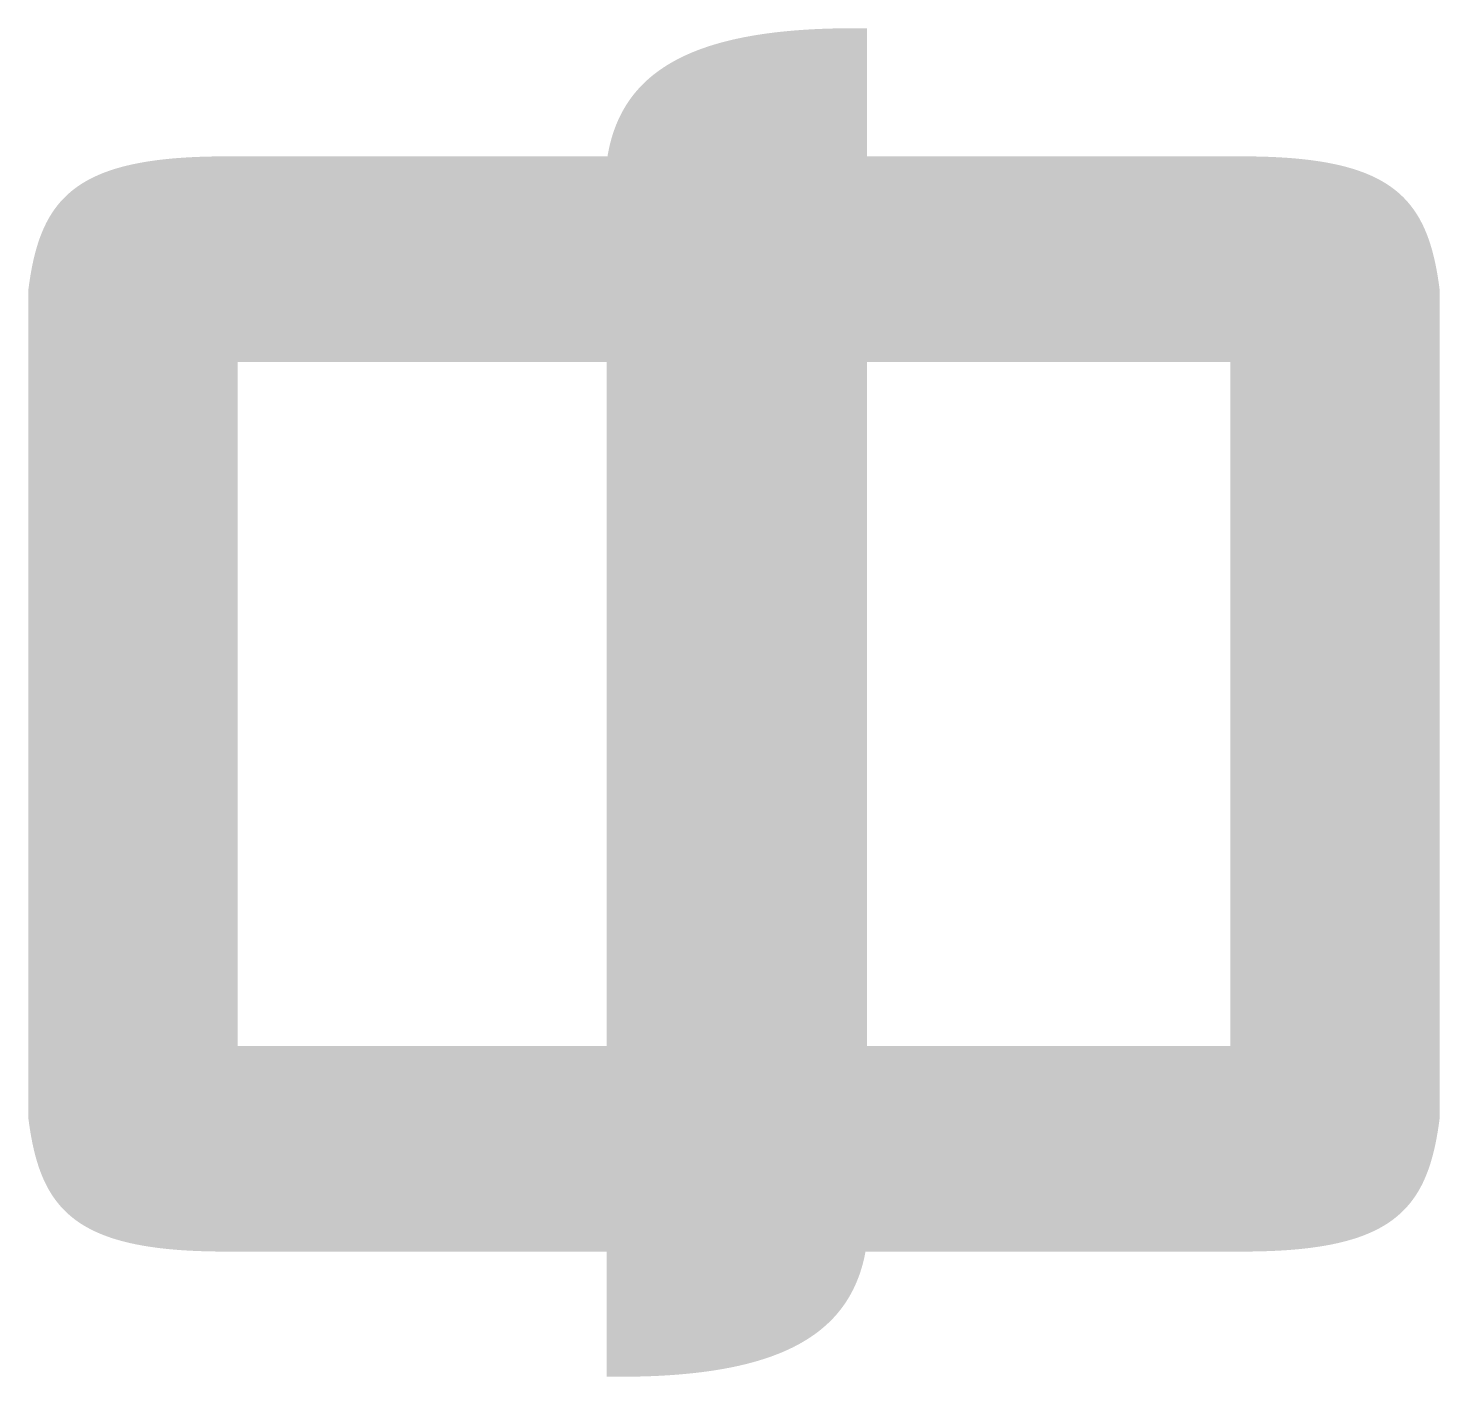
# Model space of a CAD drawing. Extents: x 757 to 8510, y -6585 to 527.
# Drawn here: x 2942.56 to 2949.39, y -820.7 to -814.18 of the extents above; entities that cross this region are included whole.
import ezdxf

# ---------------------------------------------------------------- set-up
doc = ezdxf.new("R2010")
doc.units = 0
doc.header["$MEASUREMENT"] = 0
doc.layers.add('图框', color=92, linetype='CONTINUOUS')

# ---------------------------------------------------------------- blocks, each defined once
blk = doc.blocks.new('LOGO_CD')
at = {"layer": '图框', "linetype": 'Continuous'}
h = blk.add_hatch(color=7, dxfattribs=at)
h.dxf.hatch_style = 1
h.paths.add_polyline_path([(32.3605, 15.7702), (32.3605, 15.7702), (32.3605, 15.7703), (32.3604, 15.7704), (32.3603, 15.7712), (32.3601, 15.7729), (32.3593, 15.7796), (32.3584, 15.7863), (32.3575, 15.793), (32.3566, 15.7996), (32.3556, 15.8062), (32.3547, 15.8128), (32.3537, 15.8193), (32.3527, 15.8257), (32.3517, 15.8322), (32.3507, 15.8386), (32.3496, 15.8449), (32.3486, 15.8513), (32.3475, 15.8575), (32.3464, 15.8638), (32.3452, 15.87), (32.3441, 15.8762), (32.3429, 15.8823), (32.3417, 15.8884), (32.3404, 15.8945), (32.3392, 15.9005), (32.3379, 15.9065), (32.3366, 15.9124), (32.3353, 15.9184), (32.334, 15.9242), (32.3326, 15.9301), (32.3312, 15.9359), (32.3298, 15.9416), (32.3283, 15.9474), (32.3268, 15.9531), (32.3253, 15.9587), (32.3238, 15.9643), (32.3223, 15.9699), (32.3207, 15.9755), (32.3191, 15.981), (32.3174, 15.9865), (32.3157, 15.9919), (32.314, 15.9973), (32.3123, 16.0027), (32.3106, 16.008), (32.3088, 16.0133), (32.307, 16.0185), (32.3051, 16.0237), (32.3032, 16.0289), (32.3013, 16.0341), (32.2994, 16.0392), (32.2974, 16.0443), (32.2954, 16.0493), (32.2933, 16.0543), (32.2913, 16.0593), (32.2891, 16.0642), (32.287, 16.0691), (32.2848, 16.0739), (32.2826, 16.0788), (32.2804, 16.0835), (32.2781, 16.0883), (32.2758, 16.093), (32.2734, 16.0977), (32.271, 16.1023), (32.2686, 16.1069), (32.2661, 16.1115), (32.2636, 16.1161), (32.2611, 16.1206), (32.2585, 16.125), (32.2559, 16.1295), (32.2532, 16.1338), (32.2506, 16.1382), (32.2478, 16.1425), (32.2451, 16.1468), (32.2422, 16.1511), (32.2394, 16.1553), (32.2365, 16.1595), (32.2336, 16.1636), (32.2306, 16.1677), (32.2276, 16.1718), (32.2245, 16.1759), (32.2214, 16.1799), (32.2183, 16.1839), (32.2151, 16.1878), (32.2118, 16.1917), (32.2086, 16.1956), (32.2052, 16.1994), (32.2019, 16.2032), (32.1985, 16.207), (32.195, 16.2107), (32.1915, 16.2144), (32.188, 16.2181), (32.1844, 16.2217), (32.1808, 16.2253), (32.1771, 16.2288), (32.1733, 16.2324), (32.1696, 16.2359), (32.1657, 16.2393), (32.1619, 16.2427), (32.1579, 16.2461), (32.154, 16.2495), (32.1499, 16.2528), (32.1459, 16.2561), (32.1418, 16.2593), (32.1376, 16.2626), (32.1334, 16.2657), (32.1291, 16.2689), (32.1248, 16.272), (32.1204, 16.2751), (32.116, 16.2781), (32.1115, 16.2812), (32.1069, 16.2841), (32.1024, 16.2871), (32.0977, 16.29), (32.093, 16.2929), (32.0883, 16.2957), (32.0835, 16.2985), (32.0786, 16.3013), (32.0737, 16.3041), (32.0688, 16.3068), (32.0637, 16.3095), (32.0587, 16.3121), (32.0535, 16.3147), (32.0483, 16.3173), (32.0431, 16.3199), (32.0378, 16.3224), (32.0324, 16.3248), (32.027, 16.3273), (32.0215, 16.3297), (32.016, 16.3321), (32.0104, 16.3344), (32.0047, 16.3368), (31.999, 16.339), (31.9932, 16.3413), (31.9874, 16.3435), (31.9815, 16.3457), (31.9756, 16.3478), (31.9695, 16.35), (31.9635, 16.3521), (31.9573, 16.3541), (31.9511, 16.3561), (31.9448, 16.3581), (31.9385, 16.3601), (31.9321, 16.362), (31.9257, 16.3639), (31.9191, 16.3658), (31.9125, 16.3676), (31.9059, 16.3694), (31.8992, 16.3711), (31.8924, 16.3729), (31.8855, 16.3746), (31.8786, 16.3762), (31.8717, 16.3779), (31.8646, 16.3795), (31.8575, 16.3811), (31.8503, 16.3826), (31.8431, 16.3841), (31.8357, 16.3856), (31.8283, 16.387), (31.8209, 16.3884), (31.8134, 16.3898), (31.8058, 16.3912), (31.7981, 16.3925), (31.7904, 16.3938), (31.7826, 16.395), (31.7747, 16.3962), (31.7667, 16.3974), (31.7587, 16.3986), (31.7506, 16.3997), (31.7425, 16.4008), (31.7342, 16.4019), (31.7259, 16.4029), (31.7217, 16.4034), (31.7175, 16.4039), (31.7133, 16.4044), (31.7091, 16.4049), (31.7048, 16.4054), (31.7005, 16.4058), (31.6963, 16.4063), (31.6919, 16.4067), (31.6876, 16.4072), (31.6833, 16.4076), (31.6789, 16.408), (31.6745, 16.4085), (31.6701, 16.4089), (31.6657, 16.4093), (31.6612, 16.4097), (31.6568, 16.4101), (31.6523, 16.4104), (31.6478, 16.4108), (31.6433, 16.4112), (31.6387, 16.4115), (31.6342, 16.4119), (31.6296, 16.4122), (31.625, 16.4126), (31.6204, 16.4129), (31.6158, 16.4132), (31.6111, 16.4135), (31.6064, 16.4138), (31.6017, 16.4141), (31.597, 16.4144), (31.5923, 16.4147), (31.5875, 16.415), (31.5828, 16.4152), (31.578, 16.4155), (31.5732, 16.4157), (31.5683, 16.416), (31.5635, 16.4162), (31.5586, 16.4165), (31.5537, 16.4167), (31.5488, 16.4169), (31.5439, 16.4171), (31.5389, 16.4173), (31.534, 16.4175), (31.529, 16.4177), (31.524, 16.4178), (31.5189, 16.418), (31.5139, 16.4182), (31.5088, 16.4183), (31.5037, 16.4185), (31.4986, 16.4186), (31.4935, 16.4187), (31.4883, 16.4188), (31.4831, 16.419), (31.4779, 16.4191), (31.4727, 16.4192), (31.4675, 16.4193), (31.4622, 16.4193), (31.457, 16.4194), (31.4517, 16.4195), (31.4464, 16.4195), (31.4416, 16.4196), (31.4416, 16.4205), (29.5913, 16.4205), (29.5913, 17.0391), (29.5912, 17.0391), (29.591, 17.0391), (29.5907, 17.0391), (29.59, 17.0391), (29.5871, 17.0391), (29.5813, 17.0392), (29.5698, 17.0393), (29.5584, 17.0394), (29.5471, 17.0394), (29.5358, 17.0395), (29.5245, 17.0394), (29.5133, 17.0394), (29.5022, 17.0394), (29.4911, 17.0393), (29.4801, 17.0392), (29.4692, 17.039), (29.4582, 17.0388), (29.4474, 17.0386), (29.4366, 17.0384), (29.4259, 17.0381), (29.4152, 17.0379), (29.4046, 17.0375), (29.394, 17.0372), (29.3835, 17.0368), (29.3731, 17.0364), (29.3627, 17.036), (29.3523, 17.0355), (29.342, 17.035), (29.3318, 17.0345), (29.3216, 17.034), (29.3115, 17.0334), (29.3015, 17.0328), (29.2915, 17.0322), (29.2815, 17.0315), (29.2716, 17.0308), (29.2618, 17.0301), (29.252, 17.0293), (29.2423, 17.0286), (29.2326, 17.0277), (29.223, 17.0269), (29.2134, 17.026), (29.2039, 17.0251), (29.1945, 17.0242), (29.1851, 17.0233), (29.1757, 17.0223), (29.1665, 17.0213), (29.1572, 17.0202), (29.148, 17.0192), (29.1389, 17.0181), (29.1299, 17.0169), (29.1208, 17.0158), (29.1119, 17.0146), (29.103, 17.0133), (29.0941, 17.0121), (29.0853, 17.0108), (29.0766, 17.0095), (29.0679, 17.0082), (29.0593, 17.0068), (29.0507, 17.0054), (29.0422, 17.004), (29.0337, 17.0025), (29.0253, 17.001), (29.0169, 16.9995), (29.0086, 16.9979), (29.0004, 16.9964), (28.9922, 16.9948), (28.984, 16.9931), (28.9759, 16.9914), (28.9679, 16.9897), (28.9599, 16.988), (28.952, 16.9862), (28.9441, 16.9845), (28.9363, 16.9826), (28.9285, 16.9808), (28.9208, 16.9789), (28.9131, 16.977), (28.9055, 16.975), (28.8979, 16.9731), (28.8904, 16.971), (28.883, 16.969), (28.8756, 16.9669), (28.8682, 16.9648), (28.8609, 16.9627), (28.8537, 16.9606), (28.8465, 16.9584), (28.8393, 16.9561), (28.8322, 16.9539), (28.8252, 16.9516), (28.8182, 16.9493), (28.8113, 16.9469), (28.8044, 16.9446), (28.7976, 16.9422), (28.7908, 16.9397), (28.7841, 16.9372), (28.7774, 16.9347), (28.7708, 16.9322), (28.7642, 16.9296), (28.7577, 16.927), (28.7512, 16.9244), (28.7448, 16.9218), (28.7384, 16.9191), (28.7321, 16.9163), (28.7259, 16.9136), (28.7197, 16.9108), (28.7135, 16.908), (28.7074, 16.9051), (28.7013, 16.9023), (28.6953, 16.8993), (28.6894, 16.8964), (28.6835, 16.8934), (28.6776, 16.8904), (28.6718, 16.8874), (28.6661, 16.8843), (28.6604, 16.8812), (28.6547, 16.8781), (28.6491, 16.8749), (28.6436, 16.8717), (28.6381, 16.8685), (28.6326, 16.8652), (28.6272, 16.8619), (28.6219, 16.8586), (28.6166, 16.8552), (28.6113, 16.8518), (28.6061, 16.8484), (28.601, 16.8449), (28.5959, 16.8414), (28.5908, 16.8379), (28.5858, 16.8344), (28.5809, 16.8308), (28.576, 16.8272), (28.5711, 16.8235), (28.5663, 16.8198), (28.5616, 16.8161), (28.5568, 16.8123), (28.5522, 16.8086), (28.5476, 16.8047), (28.543, 16.8009), (28.5385, 16.797), (28.5341, 16.7931), (28.5297, 16.7892), (28.5253, 16.7852), (28.521, 16.7812), (28.5167, 16.7771), (28.5125, 16.773), (28.5083, 16.7689), (28.5042, 16.7648), (28.5002, 16.7606), (28.4961, 16.7564), (28.4922, 16.7521), (28.4882, 16.7479), (28.4844, 16.7435), (28.4805, 16.7392), (28.4768, 16.7348), (28.473, 16.7304), (28.4693, 16.726), (28.4657, 16.7215), (28.4621, 16.717), (28.4586, 16.7124), (28.4551, 16.7078), (28.4516, 16.7032), (28.4482, 16.6986), (28.4449, 16.6939), (28.4416, 16.6892), (28.4383, 16.6844), (28.4351, 16.6796), (28.432, 16.6748), (28.4288, 16.67), (28.4258, 16.6651), (28.4228, 16.6602), (28.4198, 16.6552), (28.4169, 16.6502), (28.414, 16.6452), (28.4112, 16.6402), (28.4084, 16.6351), (28.4056, 16.6299), (28.4029, 16.6248), (28.4003, 16.6196), (28.3977, 16.6144), (28.3951, 16.6091), (28.3926, 16.6038), (28.3902, 16.5985), (28.3878, 16.5931), (28.3854, 16.5877), (28.3831, 16.5823), (28.3808, 16.5768), (28.3786, 16.5713), (28.3764, 16.5658), (28.3743, 16.5602), (28.3722, 16.5546), (28.3701, 16.549), (28.3681, 16.5433), (28.3662, 16.5376), (28.3643, 16.5318), (28.3624, 16.526), (28.3606, 16.5202), (28.3588, 16.5144), (28.3571, 16.5085), (28.3554, 16.5026), (28.3537, 16.4966), (28.3522, 16.4906), (28.3506, 16.4846), (28.3491, 16.4785), (28.3476, 16.4724), (28.3462, 16.4663), (28.3449, 16.4601), (28.3435, 16.4539), (28.3423, 16.4477), (28.341, 16.4414), (28.3398, 16.4351), (28.3387, 16.4288), (28.3376, 16.4224), (28.3373, 16.4205), (26.4999, 16.4205), (26.4999, 16.4198), (26.4998, 16.4198), (26.4943, 16.4198), (26.4888, 16.4198), (26.4833, 16.4197), (26.4779, 16.4197), (26.4725, 16.4197), (26.4671, 16.4197), (26.4617, 16.4196), (26.4563, 16.4196), (26.451, 16.4195), (26.4457, 16.4195), (26.4404, 16.4194), (26.4351, 16.4193), (26.4299, 16.4193), (26.4246, 16.4192), (26.4194, 16.4191), (26.4142, 16.419), (26.409, 16.4188), (26.4039, 16.4187), (26.3987, 16.4186), (26.3936, 16.4185), (26.3885, 16.4183), (26.3835, 16.4182), (26.3784, 16.418), (26.3734, 16.4178), (26.3684, 16.4177), (26.3634, 16.4175), (26.3584, 16.4173), (26.3535, 16.4171), (26.3485, 16.4169), (26.3436, 16.4167), (26.3387, 16.4165), (26.3339, 16.4162), (26.329, 16.416), (26.3242, 16.4157), (26.3194, 16.4155), (26.3146, 16.4152), (26.3098, 16.415), (26.3051, 16.4147), (26.3003, 16.4144), (26.2956, 16.4141), (26.2909, 16.4138), (26.2862, 16.4135), (26.2816, 16.4132), (26.277, 16.4129), (26.2723, 16.4126), (26.2677, 16.4122), (26.2632, 16.4119), (26.2586, 16.4115), (26.2541, 16.4112), (26.2496, 16.4108), (26.2451, 16.4104), (26.2406, 16.4101), (26.2361, 16.4097), (26.2317, 16.4093), (26.2272, 16.4089), (26.2228, 16.4085), (26.2185, 16.408), (26.2141, 16.4076), (26.2097, 16.4072), (26.2054, 16.4067), (26.2011, 16.4063), (26.1968, 16.4058), (26.1925, 16.4054), (26.1883, 16.4049), (26.184, 16.4044), (26.1798, 16.4039), (26.1756, 16.4034), (26.1714, 16.4029), (26.1631, 16.4019), (26.1549, 16.4008), (26.1467, 16.3997), (26.1386, 16.3986), (26.1306, 16.3974), (26.1227, 16.3962), (26.1148, 16.395), (26.107, 16.3938), (26.0992, 16.3925), (26.0916, 16.3912), (26.084, 16.3898), (26.0765, 16.3884), (26.069, 16.387), (26.0616, 16.3856), (26.0543, 16.3841), (26.047, 16.3826), (26.0399, 16.3811), (26.0327, 16.3795), (26.0257, 16.3779), (26.0187, 16.3762), (26.0118, 16.3746), (26.005, 16.3729), (25.9982, 16.3711), (25.9915, 16.3694), (25.9848, 16.3676), (25.9782, 16.3658), (25.9717, 16.3639), (25.9652, 16.362), (25.9588, 16.3601), (25.9525, 16.3581), (25.9462, 16.3561), (25.94, 16.3541), (25.9339, 16.3521), (25.9278, 16.35), (25.9218, 16.3478), (25.9158, 16.3457), (25.9099, 16.3435), (25.9041, 16.3413), (25.8983, 16.339), (25.8926, 16.3368), (25.887, 16.3344), (25.8814, 16.3321), (25.8758, 16.3297), (25.8703, 16.3273), (25.8649, 16.3248), (25.8596, 16.3224), (25.8543, 16.3199), (25.849, 16.3173), (25.8438, 16.3147), (25.8387, 16.3121), (25.8336, 16.3095), (25.8286, 16.3068), (25.8236, 16.3041), (25.8187, 16.3013), (25.8139, 16.2985), (25.8091, 16.2957), (25.8043, 16.2929), (25.7996, 16.29), (25.795, 16.2871), (25.7904, 16.2841), (25.7859, 16.2812), (25.7814, 16.2781), (25.777, 16.2751), (25.7726, 16.272), (25.7683, 16.2689), (25.764, 16.2657), (25.7598, 16.2626), (25.7556, 16.2593), (25.7515, 16.2561), (25.7474, 16.2528), (25.7434, 16.2495), (25.7394, 16.2461), (25.7355, 16.2427), (25.7316, 16.2393), (25.7278, 16.2359), (25.724, 16.2324), (25.7203, 16.2288), (25.7166, 16.2253), (25.713, 16.2217), (25.7094, 16.2181), (25.7058, 16.2144), (25.7023, 16.2107), (25.6989, 16.207), (25.6955, 16.2032), (25.6921, 16.1994), (25.6888, 16.1956), (25.6855, 16.1917), (25.6823, 16.1878), (25.6791, 16.1839), (25.6759, 16.1799), (25.6728, 16.1759), (25.6698, 16.1718), (25.6668, 16.1677), (25.6638, 16.1636), (25.6609, 16.1595), (25.658, 16.1553), (25.6551, 16.1511), (25.6523, 16.1468), (25.6495, 16.1425), (25.6468, 16.1382), (25.6441, 16.1338), (25.6414, 16.1295), (25.6388, 16.125), (25.6363, 16.1206), (25.6337, 16.1161), (25.6312, 16.1115), (25.6288, 16.1069), (25.6263, 16.1023), (25.6239, 16.0977), (25.6216, 16.093), (25.6193, 16.0883), (25.617, 16.0835), (25.6147, 16.0788), (25.6125, 16.0739), (25.6103, 16.0691), (25.6082, 16.0642), (25.6061, 16.0593), (25.604, 16.0543), (25.602, 16.0493), (25.6, 16.0443), (25.598, 16.0392), (25.596, 16.0341), (25.5941, 16.0289), (25.5922, 16.0237), (25.5904, 16.0185), (25.5886, 16.0133), (25.5868, 16.008), (25.585, 16.0027), (25.5833, 15.9973), (25.5816, 15.9919), (25.5799, 15.9865), (25.5783, 15.981), (25.5767, 15.9755), (25.5751, 15.9699), (25.5735, 15.9643), (25.572, 15.9587), (25.5705, 15.9531), (25.569, 15.9474), (25.5676, 15.9416), (25.5662, 15.9359), (25.5648, 15.9301), (25.5634, 15.9242), (25.562, 15.9184), (25.5607, 15.9124), (25.5594, 15.9065), (25.5582, 15.9005), (25.5569, 15.8945), (25.5557, 15.8884), (25.5545, 15.8823), (25.5533, 15.8762), (25.5521, 15.87), (25.551, 15.8638), (25.5499, 15.8575), (25.5488, 15.8513), (25.5477, 15.8449), (25.5467, 15.8386), (25.5456, 15.8322), (25.5446, 15.8257), (25.5436, 15.8193), (25.5427, 15.8128), (25.5417, 15.8062), (25.5408, 15.7996), (25.5399, 15.793), (25.539, 15.7863), (25.5381, 15.7796), (25.5372, 15.7729), (25.537, 15.7712), (25.5369, 15.7704), (25.5369, 15.7703), (25.5369, 15.7702), (25.5369, 15.7702), (25.5369, 11.7739), (25.5369, 11.7739), (25.5369, 11.7738), (25.5369, 11.7736), (25.5371, 11.7719), (25.5376, 11.7685), (25.5384, 11.7618), (25.5393, 11.7551), (25.5402, 11.7484), (25.5411, 11.7418), (25.5421, 11.7353), (25.5431, 11.7287), (25.544, 11.7222), (25.545, 11.7158), (25.546, 11.7094), (25.5471, 11.703), (25.5481, 11.6966), (25.5492, 11.6903), (25.5503, 11.6841), (25.5515, 11.6778), (25.5526, 11.6716), (25.5538, 11.6655), (25.555, 11.6594), (25.5562, 11.6533), (25.5574, 11.6472), (25.5587, 11.6412), (25.5599, 11.6352), (25.5612, 11.6293), (25.5626, 11.6234), (25.5639, 11.6175), (25.5653, 11.6117), (25.5667, 11.6059), (25.5682, 11.6002), (25.5696, 11.5945), (25.5711, 11.5888), (25.5726, 11.5831), (25.5742, 11.5775), (25.5757, 11.572), (25.5773, 11.5664), (25.5789, 11.561), (25.5806, 11.5555), (25.5823, 11.5501), (25.584, 11.5447), (25.5857, 11.5393), (25.5875, 11.534), (25.5893, 11.5288), (25.5911, 11.5235), (25.593, 11.5183), (25.5949, 11.5131), (25.5968, 11.508), (25.5988, 11.5029), (25.6008, 11.4979), (25.6028, 11.4928), (25.6048, 11.4879), (25.6069, 11.4829), (25.6091, 11.478), (25.6112, 11.4731), (25.6134, 11.4683), (25.6156, 11.4635), (25.6179, 11.4587), (25.6202, 11.4539), (25.6225, 11.4492), (25.6249, 11.4446), (25.6273, 11.44), (25.6297, 11.4354), (25.6322, 11.4308), (25.6347, 11.4263), (25.6373, 11.4218), (25.6399, 11.4173), (25.6425, 11.4129), (25.6452, 11.4085), (25.6479, 11.4042), (25.6506, 11.3999), (25.6534, 11.3956), (25.6562, 11.3914), (25.6591, 11.3872), (25.662, 11.383), (25.665, 11.3789), (25.668, 11.3748), (25.671, 11.3707), (25.6741, 11.3667), (25.6772, 11.3627), (25.6804, 11.3587), (25.6836, 11.3548), (25.6868, 11.3509), (25.6901, 11.347), (25.6934, 11.3432), (25.6968, 11.3394), (25.7002, 11.3357), (25.7037, 11.332), (25.7072, 11.3283), (25.7108, 11.3246), (25.7144, 11.321), (25.7181, 11.3174), (25.7218, 11.3139), (25.7255, 11.3104), (25.7293, 11.3069), (25.7332, 11.3035), (25.7371, 11.3001), (25.741, 11.2967), (25.745, 11.2933), (25.749, 11.29), (25.7531, 11.2868), (25.7573, 11.2835), (25.7615, 11.2803), (25.7657, 11.2771), (25.77, 11.274), (25.7743, 11.2709), (25.7787, 11.2678), (25.7832, 11.2648), (25.7877, 11.2618), (25.7922, 11.2588), (25.7968, 11.2559), (25.8015, 11.253), (25.8062, 11.2501), (25.811, 11.2473), (25.8158, 11.2445), (25.8207, 11.2417), (25.8256, 11.239), (25.8306, 11.2363), (25.8356, 11.2336), (25.8407, 11.231), (25.8459, 11.2284), (25.8511, 11.2258), (25.8564, 11.2233), (25.8617, 11.2208), (25.8671, 11.2183), (25.8725, 11.2159), (25.878, 11.2135), (25.8836, 11.2111), (25.8892, 11.2088), (25.8949, 11.2065), (25.9006, 11.2042), (25.9064, 11.202), (25.9123, 11.1998), (25.9182, 11.1976), (25.9242, 11.1955), (25.9302, 11.1933), (25.9363, 11.1913), (25.9425, 11.1892), (25.9487, 11.1872), (25.955, 11.1852), (25.9614, 11.1833), (25.9678, 11.1814), (25.9743, 11.1795), (25.9808, 11.1777), (25.9875, 11.1758), (25.9941, 11.1741), (26.0009, 11.1723), (26.0077, 11.1706), (26.0146, 11.1689), (26.0215, 11.1673), (26.0285, 11.1656), (26.0356, 11.164), (26.0427, 11.1625), (26.0499, 11.161), (26.0572, 11.1595), (26.0646, 11.158), (26.072, 11.1566), (26.0795, 11.1552), (26.087, 11.1538), (26.0946, 11.1525), (26.1023, 11.1512), (26.1101, 11.1499), (26.1179, 11.1486), (26.1258, 11.1474), (26.1338, 11.1463), (26.1419, 11.1451), (26.15, 11.144), (26.1582, 11.1429), (26.1664, 11.1419), (26.1706, 11.1413), (26.1748, 11.1408), (26.179, 11.1403), (26.1832, 11.1398), (26.1874, 11.1394), (26.1917, 11.1389), (26.1959, 11.1384), (26.2002, 11.138), (26.2045, 11.1375), (26.2089, 11.1371), (26.2132, 11.1366), (26.2176, 11.1362), (26.222, 11.1358), (26.2264, 11.1354), (26.2308, 11.135), (26.2352, 11.1346), (26.2397, 11.1342), (26.2442, 11.1338), (26.2487, 11.1334), (26.2532, 11.133), (26.2577, 11.1327), (26.2623, 11.1323), (26.2668, 11.132), (26.2714, 11.1317), (26.276, 11.1313), (26.2807, 11.131), (26.2853, 11.1307), (26.29, 11.1304), (26.2947, 11.1301), (26.2994, 11.1298), (26.3041, 11.1295), (26.3089, 11.1292), (26.3136, 11.129), (26.3184, 11.1287), (26.3232, 11.1285), (26.3281, 11.1282), (26.3329, 11.128), (26.3378, 11.1277), (26.3427, 11.1275), (26.3476, 11.1273), (26.3525, 11.1271), (26.3574, 11.1269), (26.3624, 11.1267), (26.3674, 11.1265), (26.3724, 11.1264), (26.3774, 11.1262), (26.3825, 11.126), (26.3875, 11.1259), (26.3926, 11.1257), (26.3977, 11.1256), (26.4029, 11.1255), (26.408, 11.1253), (26.4132, 11.1252), (26.4184, 11.1251), (26.4236, 11.125), (26.4288, 11.1249), (26.4341, 11.1248), (26.4393, 11.1248), (26.4446, 11.1247), (26.4499, 11.1246), (26.4553, 11.1246), (26.4606, 11.1245), (26.466, 11.1245), (26.4714, 11.1245), (26.4768, 11.1244), (26.4823, 11.1244), (26.4877, 11.1244), (26.4932, 11.1244), (26.4987, 11.1244), (26.5042, 11.1244), (26.5056, 11.1244), (28.3328, 11.1244), (28.3328, 10.5195), (28.3375, 10.5194), (28.3423, 10.5194), (28.347, 10.5193), (28.3517, 10.5193), (28.3564, 10.5192), (28.3611, 10.5192), (28.3658, 10.5192), (28.3705, 10.5191), (28.3752, 10.5191), (28.3798, 10.5191), (28.3845, 10.5191), (28.3891, 10.5191), (28.3938, 10.5191), (28.3984, 10.5191), (28.403, 10.5191), (28.4076, 10.5191), (28.4122, 10.5191), (28.4168, 10.5192), (28.4214, 10.5192), (28.426, 10.5192), (28.4305, 10.5193), (28.4351, 10.5193), (28.4396, 10.5193), (28.4441, 10.5194), (28.4487, 10.5195), (28.4532, 10.5195), (28.4577, 10.5196), (28.4622, 10.5197), (28.4666, 10.5197), (28.4711, 10.5198), (28.4756, 10.5199), (28.48, 10.52), (28.4845, 10.5201), (28.4889, 10.5202), (28.4933, 10.5203), (28.4977, 10.5204), (28.5021, 10.5205), (28.5065, 10.5206), (28.5109, 10.5208), (28.5153, 10.5209), (28.5197, 10.521), (28.524, 10.5212), (28.5284, 10.5213), (28.5327, 10.5215), (28.537, 10.5216), (28.5414, 10.5218), (28.5457, 10.5219), (28.55, 10.5221), (28.5543, 10.5223), (28.5585, 10.5224), (28.5628, 10.5226), (28.5671, 10.5228), (28.5713, 10.523), (28.5756, 10.5232), (28.5798, 10.5234), (28.584, 10.5236), (28.5882, 10.5238), (28.5924, 10.524), (28.5966, 10.5243), (28.6008, 10.5245), (28.605, 10.5247), (28.6092, 10.525), (28.6133, 10.5252), (28.6175, 10.5255), (28.6216, 10.5257), (28.6257, 10.526), (28.6299, 10.5262), (28.634, 10.5265), (28.6381, 10.5268), (28.6422, 10.527), (28.6462, 10.5273), (28.6503, 10.5276), (28.6544, 10.5279), (28.6584, 10.5282), (28.6625, 10.5285), (28.6665, 10.5288), (28.6705, 10.5291), (28.6745, 10.5294), (28.6786, 10.5297), (28.6826, 10.5301), (28.6865, 10.5304), (28.6905, 10.5307), (28.6945, 10.5311), (28.6984, 10.5314), (28.7024, 10.5318), (28.7063, 10.5321), (28.7103, 10.5325), (28.7142, 10.5328), (28.7181, 10.5332), (28.722, 10.5336), (28.7259, 10.534), (28.7298, 10.5344), (28.7337, 10.5348), (28.7375, 10.5351), (28.7414, 10.5355), (28.7452, 10.536), (28.7491, 10.5364), (28.7529, 10.5368), (28.7567, 10.5372), (28.7605, 10.5376), (28.7643, 10.5381), (28.7681, 10.5385), (28.7719, 10.5389), (28.7757, 10.5394), (28.7794, 10.5398), (28.7832, 10.5403), (28.7869, 10.5407), (28.7907, 10.5412), (28.7944, 10.5417), (28.7981, 10.5421), (28.8018, 10.5426), (28.8055, 10.5431), (28.8092, 10.5436), (28.8129, 10.5441), (28.8166, 10.5446), (28.8202, 10.5451), (28.8239, 10.5456), (28.8275, 10.5461), (28.8312, 10.5466), (28.8348, 10.5472), (28.8384, 10.5477), (28.842, 10.5482), (28.8456, 10.5488), (28.8492, 10.5493), (28.8528, 10.5499), (28.8563, 10.5504), (28.8599, 10.551), (28.8634, 10.5516), (28.867, 10.5521), (28.8705, 10.5527), (28.874, 10.5533), (28.8776, 10.5539), (28.8811, 10.5545), (28.8846, 10.5551), (28.8881, 10.5557), (28.8915, 10.5563), (28.895, 10.5569), (28.8985, 10.5575), (28.9019, 10.5581), (28.9054, 10.5588), (28.9088, 10.5594), (28.9122, 10.56), (28.9156, 10.5607), (28.919, 10.5613), (28.9224, 10.562), (28.9258, 10.5626), (28.9292, 10.5633), (28.9326, 10.564), (28.9359, 10.5646), (28.9393, 10.5653), (28.9426, 10.566), (28.9459, 10.5667), (28.9493, 10.5674), (28.9526, 10.5681), (28.9559, 10.5688), (28.9592, 10.5695), (28.9625, 10.5702), (28.9657, 10.5709), (28.969, 10.5716), (28.9723, 10.5724), (28.9755, 10.5731), (28.9788, 10.5739), (28.982, 10.5746), (28.9852, 10.5753), (28.9884, 10.5761), (28.9916, 10.5769), (28.9948, 10.5776), (28.998, 10.5784), (29.0012, 10.5792), (29.0044, 10.58), (29.0075, 10.5807), (29.0107, 10.5815), (29.0138, 10.5823), (29.017, 10.5831), (29.0201, 10.5839), (29.0232, 10.5848), (29.0263, 10.5856), (29.0294, 10.5864), (29.0325, 10.5872), (29.0356, 10.5881), (29.0387, 10.5889), (29.0417, 10.5897), (29.0448, 10.5906), (29.0478, 10.5914), (29.0509, 10.5923), (29.0539, 10.5932), (29.0569, 10.594), (29.0599, 10.5949), (29.0629, 10.5958), (29.0659, 10.5967), (29.0689, 10.5976), (29.0719, 10.5985), (29.0748, 10.5994), (29.0778, 10.6003), (29.0807, 10.6012), (29.0837, 10.6021), (29.0866, 10.603), (29.0895, 10.604), (29.0924, 10.6049), (29.0953, 10.6058), (29.0982, 10.6068), (29.1011, 10.6077), (29.104, 10.6087), (29.1068, 10.6096), (29.1097, 10.6106), (29.1126, 10.6116), (29.1154, 10.6125), (29.1182, 10.6135), (29.121, 10.6145), (29.1239, 10.6155), (29.1267, 10.6165), (29.1295, 10.6175), (29.1323, 10.6185), (29.135, 10.6195), (29.1378, 10.6205), (29.1406, 10.6216), (29.1433, 10.6226), (29.1461, 10.6236), (29.1488, 10.6247), (29.1515, 10.6257), (29.1542, 10.6268), (29.1569, 10.6278), (29.1596, 10.6289), (29.1623, 10.6299), (29.165, 10.631), (29.1677, 10.6321), (29.1704, 10.6332), (29.173, 10.6343), (29.1757, 10.6353), (29.1783, 10.6364), (29.1809, 10.6375), (29.1836, 10.6387), (29.1862, 10.6398), (29.1888, 10.6409), (29.1914, 10.642), (29.194, 10.6431), (29.1965, 10.6443), (29.1991, 10.6454), (29.2017, 10.6466), (29.2042, 10.6477), (29.2068, 10.6489), (29.2093, 10.65), (29.2118, 10.6512), (29.2143, 10.6524), (29.2168, 10.6535), (29.2193, 10.6547), (29.2218, 10.6559), (29.2243, 10.6571), (29.2268, 10.6583), (29.2293, 10.6595), (29.2317, 10.6607), (29.2342, 10.6619), (29.2366, 10.6632), (29.239, 10.6644), (29.2415, 10.6656), (29.2439, 10.6669), (29.2463, 10.6681), (29.2487, 10.6693), (29.2511, 10.6706), (29.2534, 10.6719), (29.2558, 10.6731), (29.2582, 10.6744), (29.2605, 10.6757), (29.2629, 10.6769), (29.2652, 10.6782), (29.2675, 10.6795), (29.2699, 10.6808), (29.2722, 10.6821), (29.2745, 10.6834), (29.2768, 10.6847), (29.279, 10.6861), (29.2813, 10.6874), (29.2836, 10.6887), (29.2858, 10.6901), (29.2881, 10.6914), (29.2903, 10.6927), (29.2926, 10.6941), (29.2948, 10.6954), (29.297, 10.6968), (29.2992, 10.6982), (29.3014, 10.6995), (29.3036, 10.7009), (29.3058, 10.7023), (29.308, 10.7037), (29.3101, 10.7051), (29.3123, 10.7065), (29.3144, 10.7079), (29.3166, 10.7093), (29.3187, 10.7107), (29.3208, 10.7122), (29.323, 10.7136), (29.3251, 10.715), (29.3272, 10.7165), (29.3293, 10.7179), (29.3313, 10.7193), (29.3334, 10.7208), (29.3355, 10.7223), (29.3375, 10.7237), (29.3396, 10.7252), (29.3416, 10.7267), (29.3436, 10.7282), (29.3457, 10.7296), (29.3477, 10.7311), (29.3497, 10.7326), (29.3517, 10.7341), (29.3537, 10.7357), (29.3557, 10.7372), (29.3576, 10.7387), (29.3596, 10.7402), (29.3616, 10.7418), (29.3635, 10.7433), (29.3654, 10.7448), (29.3674, 10.7464), (29.3693, 10.7479), (29.3712, 10.7495), (29.3731, 10.7511), (29.375, 10.7526), (29.3769, 10.7542), (29.3788, 10.7558), (29.3806, 10.7574), (29.3825, 10.759), (29.3844, 10.7606), (29.3862, 10.7622), (29.3881, 10.7638), (29.3899, 10.7654), (29.3917, 10.767), (29.3935, 10.7687), (29.3953, 10.7703), (29.3971, 10.7719), (29.3989, 10.7736), (29.4007, 10.7752), (29.4025, 10.7769), (29.4042, 10.7785), (29.406, 10.7802), (29.4077, 10.7819), (29.4095, 10.7836), (29.4112, 10.7852), (29.4129, 10.7869), (29.4146, 10.7886), (29.4164, 10.7903), (29.4181, 10.792), (29.4197, 10.7937), (29.4214, 10.7955), (29.4231, 10.7972), (29.4248, 10.7989), (29.4264, 10.8007), (29.4281, 10.8024), (29.4297, 10.8041), (29.4313, 10.8059), (29.433, 10.8076), (29.4346, 10.8094), (29.4362, 10.8112), (29.4378, 10.8129), (29.4394, 10.8147), (29.441, 10.8165), (29.4425, 10.8183), (29.4441, 10.8201), (29.4457, 10.8219), (29.4472, 10.8237), (29.4488, 10.8255), (29.4503, 10.8273), (29.4518, 10.8292), (29.4533, 10.831), (29.4549, 10.8328), (29.4564, 10.8347), (29.4579, 10.8365), (29.4593, 10.8384), (29.4608, 10.8402), (29.4623, 10.8421), (29.4637, 10.844), (29.4652, 10.8458), (29.4666, 10.8477), (29.4681, 10.8496), (29.4695, 10.8515), (29.4709, 10.8534), (29.4724, 10.8553), (29.4738, 10.8572), (29.4752, 10.8591), (29.4765, 10.8611), (29.4779, 10.863), (29.4793, 10.8649), (29.4807, 10.8669), (29.482, 10.8688), (29.4834, 10.8708), (29.4847, 10.8727), (29.486, 10.8747), (29.4874, 10.8766), (29.4887, 10.8786), (29.49, 10.8806), (29.4913, 10.8826), (29.4926, 10.8846), (29.4939, 10.8866), (29.4951, 10.8886), (29.4964, 10.8906), (29.4977, 10.8926), (29.4989, 10.8946), (29.5002, 10.8966), (29.5014, 10.8987), (29.5026, 10.9007), (29.5039, 10.9027), (29.5051, 10.9048), (29.5063, 10.9068), (29.5075, 10.9089), (29.5087, 10.911), (29.5098, 10.913), (29.511, 10.9151), (29.5122, 10.9172), (29.5133, 10.9193), (29.5145, 10.9214), (29.5156, 10.9235), (29.5168, 10.9256), (29.5179, 10.9277), (29.519, 10.9298), (29.5201, 10.9319), (29.5212, 10.9341), (29.5223, 10.9362), (29.5234, 10.9383), (29.5245, 10.9405), (29.5256, 10.9426), (29.5266, 10.9448), (29.5277, 10.947), (29.5287, 10.9491), (29.5298, 10.9513), (29.5308, 10.9535), (29.5318, 10.9557), (29.5328, 10.9579), (29.5338, 10.9601), (29.5348, 10.9623), (29.5358, 10.9645), (29.5368, 10.9667), (29.5378, 10.9689), (29.5388, 10.9712), (29.5397, 10.9734), (29.5407, 10.9756), (29.5416, 10.9779), (29.5426, 10.9801), (29.5435, 10.9824), (29.5444, 10.9847), (29.5453, 10.9869), (29.5462, 10.9892), (29.5471, 10.9915), (29.548, 10.9938), (29.5489, 10.9961), (29.5498, 10.9984), (29.5506, 11.0007), (29.5515, 11.003), (29.5523, 11.0053), (29.5532, 11.0076), (29.554, 11.0099), (29.5549, 11.0123), (29.5557, 11.0146), (29.5565, 11.017), (29.5573, 11.0193), (29.5581, 11.0217), (29.5589, 11.024), (29.5597, 11.0264), (29.5604, 11.0288), (29.5612, 11.0312), (29.562, 11.0336), (29.5627, 11.0359), (29.5635, 11.0383), (29.5642, 11.0407), (29.5649, 11.0432), (29.5656, 11.0456), (29.5664, 11.048), (29.5671, 11.0504), (29.5678, 11.0529), (29.5685, 11.0553), (29.5691, 11.0578), (29.5698, 11.0602), (29.5705, 11.0627), (29.5711, 11.0651), (29.5718, 11.0676), (29.5724, 11.0701), (29.5731, 11.0726), (29.5737, 11.0751), (29.5743, 11.0775), (29.5749, 11.08), (29.5755, 11.0826), (29.5761, 11.0851), (29.5767, 11.0876), (29.5773, 11.0901), (29.5779, 11.0926), (29.5785, 11.0952), (29.579, 11.0977), (29.5796, 11.1003), (29.5801, 11.1028), (29.5807, 11.1054), (29.5812, 11.108), (29.5817, 11.1105), (29.5822, 11.1131), (29.5827, 11.1157), (29.5832, 11.1183), (29.5837, 11.1209), (29.5842, 11.1235), (29.5844, 11.1244), (31.4416, 11.1244), (31.4416, 11.1246), (31.4421, 11.1246), (31.4474, 11.1246), (31.4527, 11.1247), (31.458, 11.1248), (31.4633, 11.1248), (31.4685, 11.1249), (31.4738, 11.125), (31.479, 11.1251), (31.4842, 11.1252), (31.4893, 11.1253), (31.4945, 11.1255), (31.4996, 11.1256), (31.5047, 11.1257), (31.5098, 11.1259), (31.5149, 11.126), (31.5199, 11.1262), (31.525, 11.1264), (31.53, 11.1265), (31.535, 11.1267), (31.5399, 11.1269), (31.5449, 11.1271), (31.5498, 11.1273), (31.5547, 11.1275), (31.5596, 11.1277), (31.5645, 11.128), (31.5693, 11.1282), (31.5741, 11.1285), (31.5789, 11.1287), (31.5837, 11.129), (31.5885, 11.1292), (31.5932, 11.1295), (31.598, 11.1298), (31.6027, 11.1301), (31.6074, 11.1304), (31.612, 11.1307), (31.6167, 11.131), (31.6213, 11.1313), (31.6259, 11.1317), (31.6305, 11.132), (31.6351, 11.1323), (31.6396, 11.1327), (31.6442, 11.133), (31.6487, 11.1334), (31.6532, 11.1338), (31.6577, 11.1342), (31.6621, 11.1346), (31.6666, 11.135), (31.671, 11.1354), (31.6754, 11.1358), (31.6798, 11.1362), (31.6841, 11.1366), (31.6885, 11.1371), (31.6928, 11.1375), (31.6971, 11.138), (31.7014, 11.1384), (31.7057, 11.1389), (31.7099, 11.1394), (31.7142, 11.1398), (31.7184, 11.1403), (31.7226, 11.1408), (31.7268, 11.1413), (31.7309, 11.1419), (31.7392, 11.1429), (31.7474, 11.144), (31.7555, 11.1451), (31.7635, 11.1463), (31.7715, 11.1474), (31.7794, 11.1486), (31.7873, 11.1499), (31.795, 11.1512), (31.8027, 11.1525), (31.8103, 11.1538), (31.8179, 11.1552), (31.8254, 11.1566), (31.8328, 11.158), (31.8401, 11.1595), (31.8474, 11.161), (31.8546, 11.1625), (31.8618, 11.164), (31.8688, 11.1656), (31.8758, 11.1673), (31.8828, 11.1689), (31.8897, 11.1706), (31.8965, 11.1723), (31.9032, 11.1741), (31.9099, 11.1758), (31.9165, 11.1777), (31.9231, 11.1795), (31.9295, 11.1814), (31.936, 11.1833), (31.9423, 11.1852), (31.9486, 11.1872), (31.9548, 11.1892), (31.961, 11.1913), (31.9671, 11.1933), (31.9732, 11.1955), (31.9791, 11.1976), (31.9851, 11.1998), (31.9909, 11.202), (31.9967, 11.2042), (32.0025, 11.2065), (32.0081, 11.2088), (32.0138, 11.2111), (32.0193, 11.2135), (32.0248, 11.2159), (32.0303, 11.2183), (32.0356, 11.2208), (32.041, 11.2233), (32.0462, 11.2258), (32.0515, 11.2284), (32.0566, 11.231), (32.0617, 11.2336), (32.0668, 11.2363), (32.0717, 11.239), (32.0767, 11.2417), (32.0816, 11.2445), (32.0864, 11.2473), (32.0911, 11.2501), (32.0959, 11.253), (32.1005, 11.2559), (32.1051, 11.2588), (32.1097, 11.2618), (32.1142, 11.2648), (32.1186, 11.2678), (32.123, 11.2709), (32.1274, 11.274), (32.1317, 11.2771), (32.1359, 11.2803), (32.1401, 11.2835), (32.1442, 11.2868), (32.1483, 11.29), (32.1524, 11.2933), (32.1564, 11.2967), (32.1603, 11.3001), (32.1642, 11.3035), (32.168, 11.3069), (32.1718, 11.3104), (32.1756, 11.3139), (32.1793, 11.3174), (32.1829, 11.321), (32.1866, 11.3246), (32.1901, 11.3283), (32.1936, 11.332), (32.1971, 11.3357), (32.2005, 11.3394), (32.2039, 11.3432), (32.2072, 11.347), (32.2105, 11.3509), (32.2138, 11.3548), (32.217, 11.3587), (32.2202, 11.3627), (32.2233, 11.3667), (32.2263, 11.3707), (32.2294, 11.3748), (32.2324, 11.3789), (32.2353, 11.383), (32.2382, 11.3872), (32.2411, 11.3914), (32.2439, 11.3956), (32.2467, 11.3999), (32.2495, 11.4042), (32.2522, 11.4085), (32.2548, 11.4129), (32.2575, 11.4173), (32.2601, 11.4218), (32.2626, 11.4263), (32.2651, 11.4308), (32.2676, 11.4354), (32.2701, 11.44), (32.2725, 11.4446), (32.2748, 11.4492), (32.2772, 11.4539), (32.2795, 11.4587), (32.2817, 11.4635), (32.2839, 11.4683), (32.2861, 11.4731), (32.2883, 11.478), (32.2904, 11.4829), (32.2925, 11.4879), (32.2946, 11.4928), (32.2966, 11.4979), (32.2986, 11.5029), (32.3005, 11.508), (32.3025, 11.5131), (32.3044, 11.5183), (32.3062, 11.5235), (32.308, 11.5288), (32.3098, 11.534), (32.3116, 11.5393), (32.3134, 11.5447), (32.3151, 11.5501), (32.3168, 11.5555), (32.3184, 11.561), (32.32, 11.5664), (32.3216, 11.572), (32.3232, 11.5775), (32.3247, 11.5831), (32.3262, 11.5888), (32.3277, 11.5945), (32.3292, 11.6002), (32.3306, 11.6059), (32.332, 11.6117), (32.3334, 11.6175), (32.3348, 11.6234), (32.3361, 11.6293), (32.3374, 11.6352), (32.3387, 11.6412), (32.34, 11.6472), (32.3412, 11.6533), (32.3424, 11.6594), (32.3436, 11.6655), (32.3448, 11.6716), (32.3459, 11.6778), (32.347, 11.6841), (32.3481, 11.6903), (32.3492, 11.6966), (32.3503, 11.703), (32.3513, 11.7094), (32.3523, 11.7158), (32.3533, 11.7222), (32.3543, 11.7287), (32.3553, 11.7353), (32.3562, 11.7418), (32.3571, 11.7484), (32.358, 11.7551), (32.3589, 11.7618), (32.3598, 11.7685), (32.3602, 11.7719), (32.3604, 11.7736), (32.3605, 11.7738), (32.3605, 11.7739), (32.3605, 11.7739)])
h.paths.add_polyline_path([(28.3328, 15.4262), (28.3328, 12.1188), (26.5492, 12.1188), (26.5492, 15.4262)], flags=16)
h.paths.add_polyline_path([(29.5913, 15.4262), (31.3482, 15.4262), (31.3482, 12.1188), (29.5913, 12.1188), (29.5913, 14.5076), (29.5913, 14.5129), (29.5913, 14.6053), (29.5913, 14.6103), (29.5913, 14.6601), (29.5913, 14.665), (29.5913, 14.761), (29.5913, 14.7656), (29.5913, 15.0742), (29.5913, 15.0778), (29.5913, 15.1062), (29.5913, 15.1097), (29.5913, 15.1131), (29.5913, 15.1268), (29.5913, 15.1302), (29.5913, 15.1336), (29.5913, 15.1369), (29.5913, 15.1402), (29.5913, 15.1435), (29.5913, 15.1882), (29.5913, 15.1912), (29.5913, 15.2003), (29.5913, 15.2033), (29.5913, 15.2063), (29.5913, 15.2092), (29.5913, 15.218), (29.5913, 15.2208), (29.5913, 15.2265), (29.5913, 15.2294), (29.5913, 15.2322), (29.5913, 15.235), (29.5913, 15.2432), (29.5913, 15.246), (29.5913, 15.2593), (29.5913, 15.2645), (29.5913, 15.2671), (29.5913, 15.2721), (29.5913, 15.2747), (29.5913, 15.2772), (29.5913, 15.2796), (29.5913, 15.2821), (29.5913, 15.2869), (29.5913, 15.2893), (29.5913, 15.2964), (29.5913, 15.2988), (29.5913, 15.3011), (29.5913, 15.3034), (29.5913, 15.3056), (29.5913, 15.3123), (29.5913, 15.3145), (29.5913, 15.3167), (29.5913, 15.3188), (29.5913, 15.323), (29.5913, 15.3251), (29.5913, 15.3272), (29.5913, 15.3293), (29.5913, 15.3313), (29.5913, 15.3353), (29.5913, 15.3373), (29.5913, 15.3411), (29.5913, 15.343), (29.5913, 15.3505), (29.5913, 15.3523), (29.5913, 15.366), (29.5913, 15.3676), (29.5913, 15.3692), (29.5913, 15.3723), (29.5913, 15.3739), (29.5913, 15.3754), (29.5913, 15.3784), (29.5913, 15.3798), (29.5913, 15.3812), (29.5913, 15.3826), (29.5913, 15.384), (29.5913, 15.3854), (29.5913, 15.3867), (29.5913, 15.3894), (29.5913, 15.3906), (29.5913, 15.3919), (29.5913, 15.3931), (29.5913, 15.3967), (29.5913, 15.3979), (29.5913, 15.4022), (29.5913, 15.4043), (29.5913, 15.4053), (29.5913, 15.4072), (29.5913, 15.4081), (29.5913, 15.409), (29.5913, 15.4099), (29.5913, 15.4108), (29.5913, 15.4116), (29.5913, 15.4124), (29.5913, 15.4132), (29.5913, 15.414), (29.5913, 15.4147), (29.5913, 15.4161), (29.5913, 15.4168), (29.5913, 15.4174), (29.5913, 15.4181), (29.5913, 15.4187), (29.5913, 15.4193), (29.5913, 15.4223), (29.5913, 15.4227), (29.5913, 15.4238), (29.5913, 15.4241), (29.5913, 15.4252), (29.5913, 15.4254), (29.5913, 15.4256), (29.5913, 15.4257), (29.5913, 15.4261)], flags=16)
blk = doc.blocks.new('Title_Block')
at = {"layer": '图框', "linetype": 'Continuous'}
blk.add_blockref('LOGO_CD', (-180.7253, 30.4297), dxfattribs=at)

msp = doc.modelspace()

# ---------------------------------------------------------------- block references
at = {"layer": '图框', "linetype": 'Continuous'}
msp.add_blockref('Title_Block', (3097.75, -861.65), dxfattribs=at)

doc.saveas('drawing.dxf')
